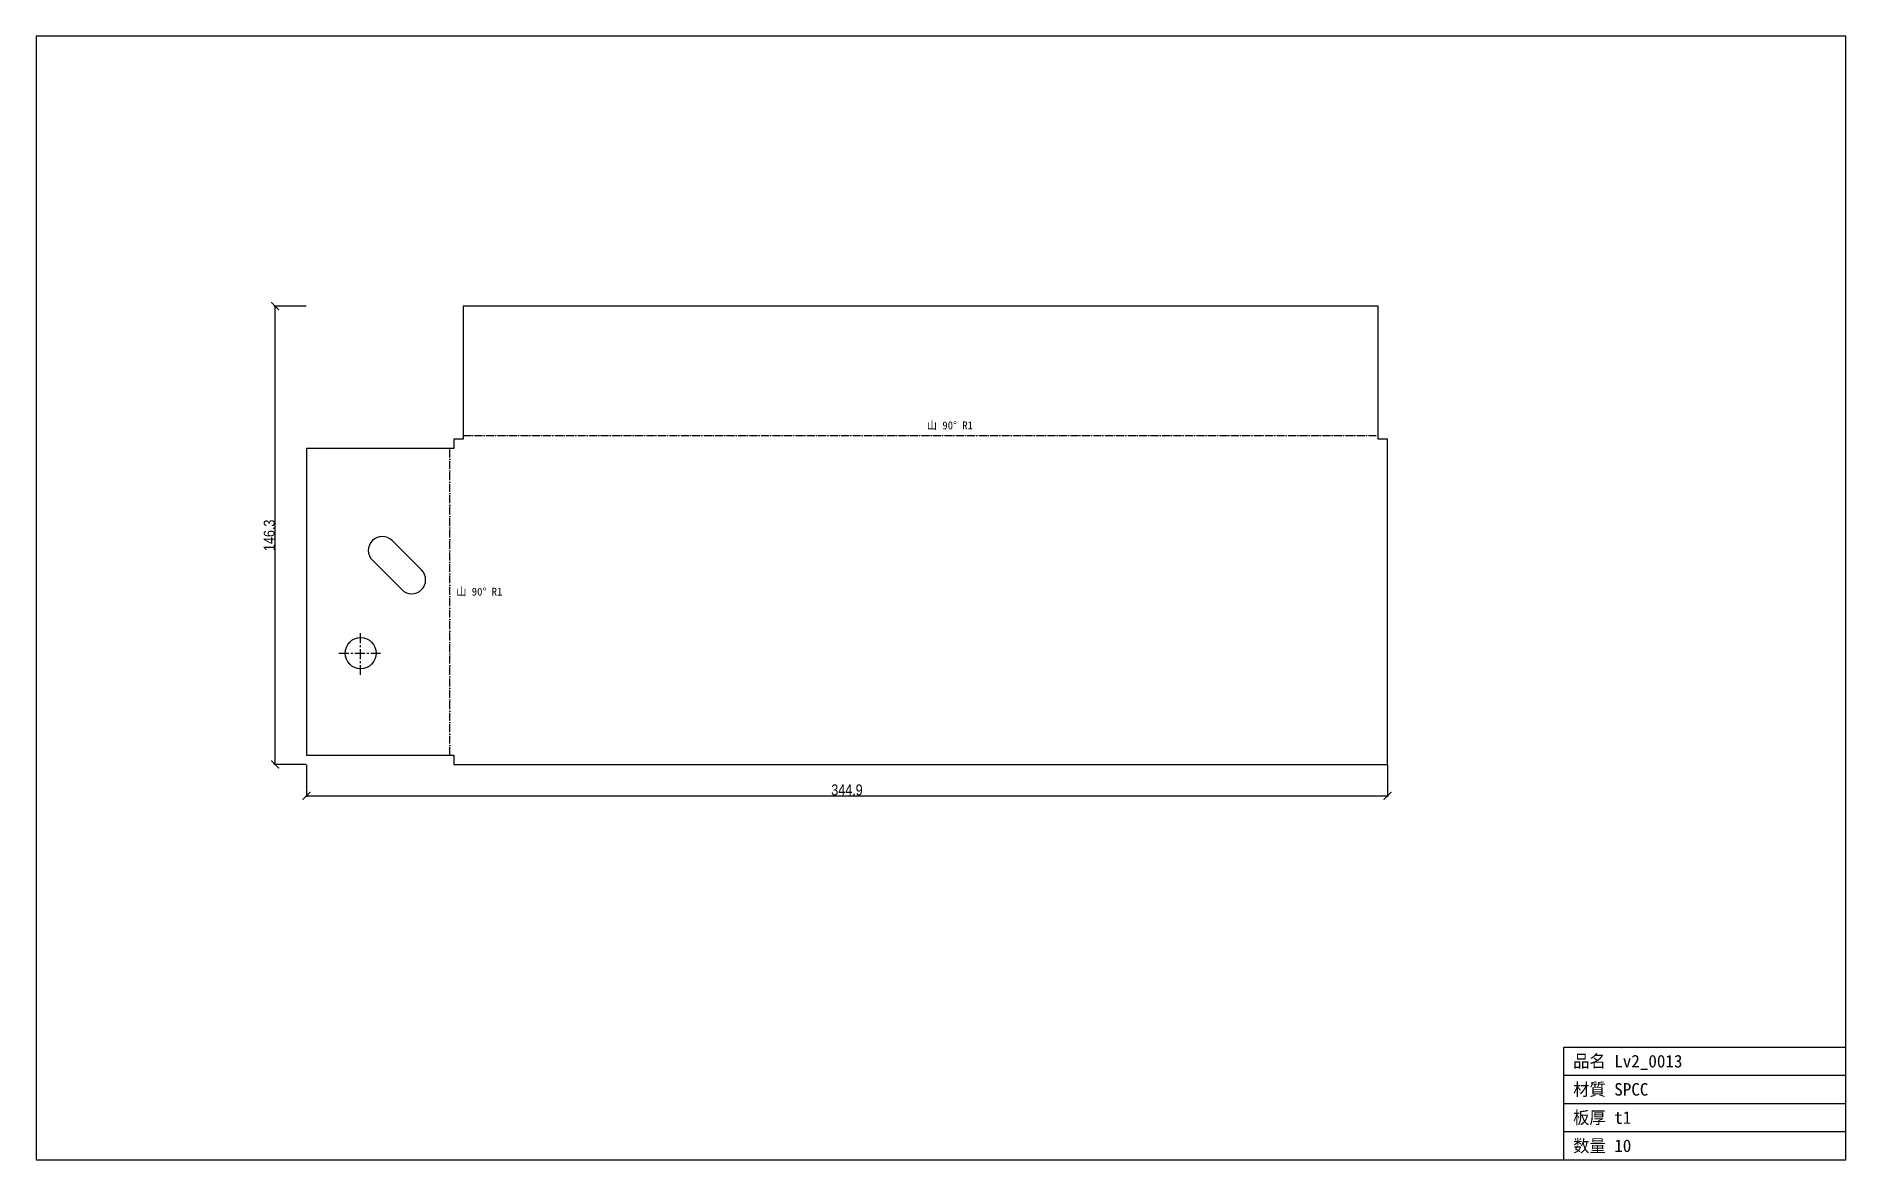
# Model space of a CAD drawing. Header units: millimetres. Extents: x -133 to 444, y -126 to 233.
import ezdxf

# ---------------------------------------------------------------- set-up
doc = ezdxf.new("R2010")
doc.units = ezdxf.units.MM
doc.linetypes.add('CENTER', pattern=[5.08, 3.175, -0.635, 0.635, -0.635])
doc.linetypes.add('DASHDOT', pattern=[3.556, 2.54, -0.508, 0, -0.508])
for name, color, linetype in [('1', 7, 'Continuous'), ('11', 7, 'Continuous'), ('17', 7, 'Continuous'), ('2', 7, 'Continuous'), ('7', 7, 'Continuous'), ('9', 7, 'Continuous')]:
    doc.layers.add(name, color=color, linetype=linetype)
doc.styles.add('OpenSansCondensed-Light', font='OpenSansCondensed-Light.ttf')
doc.dimstyles.new('EZDXF', dxfattribs={"dimtxt": 0.25, "dimasz": 0.175, "dimexe": 0.375, "dimexo": 0.125, "dimgap": 0.1, "dimtad": 1, "dimlfac": 100, "dimzin": 12, "dimdsep": 46, "dimtxsty": 'OpenSansCondensed-Light', "dimblk": 'ARCHTICK', "dimcen": 2.5, "dimazin": 3, "dimtfac": 0.5, "dimtmove": 2, "dimatfit": 3})

# ---------------------------------------------------------------- blocks, each defined once
blk = doc.blocks.new('_ARCHTICK')
at = {"color": 0, "linetype": 'BYBLOCK', "const_width": 0.15}
blk.add_lwpolyline([(-0.5, -0.5), (0.5, 0.5)], dxfattribs=at)

msp = doc.modelspace()

# ---------------------------------------------------------------- linework, layer by layer
at = {"layer": '1', "color": 3, "linetype": 'DASHDOT'}
for p, q in [((3, 105.01), (294.93, 105.01)), ((-1.18, 3), (-1.18, 100.83))]:
    msp.add_line(p, q, dxfattribs=at)
at = {"layer": '11', "color": 7, "linetype": 'CONTINUOUS'}
for p, q in [((444.15, 232.52), (-133.2, 232.52)), ((-133.2, 232.52), (-133.2, -126.23)), ((444.15, -126.23), (444.15, 232.52)), ((354.15, -126.23), (354.15, -90.23)), ((354.15, -90.23), (444.15, -90.23)), ((354.15, -99.23), (444.15, -99.23)), ((354.15, -108.23), (444.15, -108.23)), ((354.15, -117.23), (444.15, -117.23)), ((-133.2, -126.23), (444.15, -126.23))]:
    msp.add_line(p, q, dxfattribs=at)
at = {"layer": '17', "color": 1, "linetype": 'CENTER'}
for p, q in [((-29.68, 28.58), (-29.68, 42.49)), ((-36.64, 35.53), (-22.73, 35.53))]:
    msp.add_line(p, q, dxfattribs=at)
at = {"layer": '9', "color": 7, "linetype": 'CONTINUOUS'}
for p, q in [((294.93, 146.3), (3, 146.3)), ((3, 146.3), (3, 122.32)), ((294.93, 103.83), (294.93, 146.3)), ((3, 122.31), (3, 103.83)), ((-46.98, 100.83), (-46.98, 3)), ((0, 100.83), (-46.98, 100.83)), ((3, 103.83), (0, 103.83)), ((0, 103.83), (0, 100.83)), ((297.93, 103.83), (294.92, 103.83)), ((297.93, 0), (297.92, 103.83)), ((-19.63, 71.48), (-14.31, 66.16)), ((-16.56, 55.82), (-25.93, 65.18)), ((-14.31, 66.16), (-10.26, 62.12)), ((-46.98, 3), (-31.8, 3)), ((-31.8, 3), (0, 3)), ((0, 3), (0, 0)), ((0, 0), (297.93, 0))]:
    msp.add_line(p, q, dxfattribs=at)
msp.add_circle((-29.68, 35.53), 4.96, dxfattribs=at)
for centre, start, end in [((-22.78, 68.33), 45, -135), ((-13.41, 58.97), -135, 45)]:
    msp.add_arc(centre, 4.46, start, end, dxfattribs=at)

# ---------------------------------------------------------------- texts
at = {"layer": '7', "color": 2}
for s, height, p in [('山 90° R1', 2.5, (150.96, 107.01)), ('山 90° R1', 2.5, (0.82, 53.92)), ('品名 Lv2_0013', 4, (357.15, -96.73)), ('材質 SPCC', 4, (357.15, -105.73)), ('板厚 t1', 4, (357.15, -114.73)), ('数量 10', 4, (357.15, -123.73))]:
    msp.add_text(s, height=height, dxfattribs=at).set_placement(p)

# ---------------------------------------------------------------- dimensions: what is measured, and where the dimension line sits
at = {"layer": '2', "color": 2}
msp.add_linear_dim(base=(-56.98, 0), p1=(-46.98, 0), p2=(-46.98, 146.3), angle=90, dimstyle='EZDXF', override={"dimtxt": 3.5, "dimasz": 2.5, "dimdec": 1, "dimlfac": 1}, dxfattribs=at).render()
msp.add_linear_dim(base=(-46.98, -10), p1=(-46.98, 0), p2=(297.93, 0), dimstyle='EZDXF', override={"dimtxt": 3.5, "dimasz": 2.5, "dimdec": 1, "dimlfac": 1}, dxfattribs=at).render()

doc.saveas('drawing.dxf')
